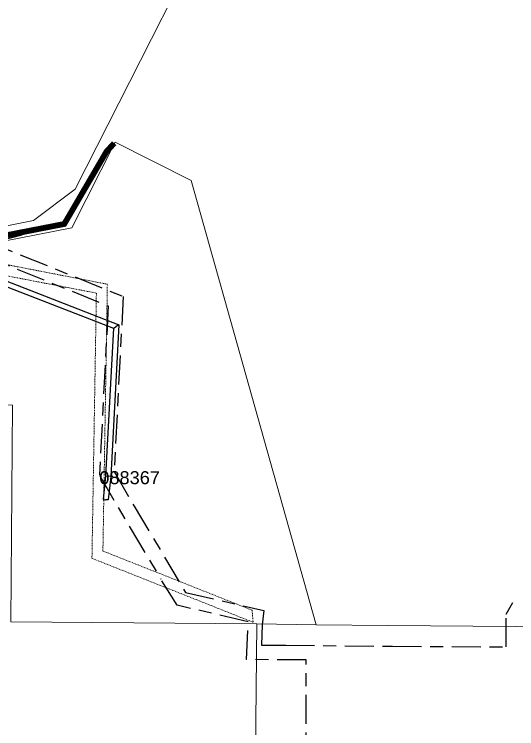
# Model space of a CAD drawing. Header units: metres. Extents: x 296308 to 298462, y 6229542 to 6231092.
# Drawn here: x 297732.4 to 297802, y 6230232.6 to 6230331.6 of the extents above; entities that cross this region are included whole.
import ezdxf

# ---------------------------------------------------------------- set-up
doc = ezdxf.new("R2010")
doc.units = ezdxf.units.M
for name, pattern in [('Cable Exist UG', [8.2, 4, -1.2, 1.8, -1.2]), ('HIDDEN', [0.375, 0.25, -0.125]), ('HIDDEN2', [0.1875, 0.125, -0.0625])]:
    doc.linetypes.add(name, pattern=pattern)
doc.layers.add('Cadastre Land Parcels_SP_EXT', color=9, linetype='Continuous', lineweight=5)
doc.layers.add('Cadastre Other Property_SP_EXT', color=9, linetype='HIDDEN', lineweight=5)
for name, color, linetype in [('Duct_SP_EXT', 7, 'Continuous'), ('Mains_HV_EXT', 7, 'Continuous'), ('Mains_SL_EXT', 7, 'Continuous'), ('Notes_SP_MISC', 7, 'Continuous')]:
    doc.layers.add(name, color=color, linetype=linetype)
doc.styles.get("Standard").update_dxf_attribs({"font": 'arial.ttf'})

msp = doc.modelspace()

# ---------------------------------------------------------------- linework, layer by layer
at = {"layer": 'Cadastre Land Parcels_SP_EXT', "linetype": 'Continuous'}
for points in [[(297765.005, 6230355.001), (297740.865, 6230307.384), (297735.129, 6230303.043), (297727.227, 6230301.488), (297713.614, 6230298.809), (297709.08, 6230288.735), (297704.587, 6230282.277), (297699.875, 6230277.637), (297702.705, 6230277.619), (297709.11, 6230283.925), (297713.372, 6230293.399), (297718.937, 6230297.819), (297740.397, 6230302.04), (297746.413, 6230313.906), (297756.94, 6230308.57), (297774.254, 6230247.04), (297784.179, 6230246.939), (297819.532, 6230246.649)], [(297727.227, 6230301.488), (297735.129, 6230303.043), (297740.865, 6230307.384), (297765.005, 6230355.001)], [(297765.845, 6230229.174), (297766.055, 6230247.178), (297731.97, 6230247.456), (297732.22, 6230277.469), (297702.705, 6230277.619), (297699.875, 6230277.637), (297667.469, 6230277.991), (297655.966, 6230278.082), (297644.944, 6230279.698), (297641.598, 6230280.281), (297634.147, 6230281.582), (297623.501, 6230284.176), (297613.204, 6230287.447), (297603.017, 6230291.49), (297593.128, 6230296.211)]]:
    msp.add_lwpolyline(points, dxfattribs=at)
msp.add_lwpolyline([(297756.94, 6230308.57), (297746.413, 6230313.906), (297740.397, 6230302.04), (297718.937, 6230297.819), (297713.372, 6230293.399), (297709.11, 6230283.925), (297702.705, 6230277.619), (297732.22, 6230277.469), (297731.97, 6230247.456), (297766.055, 6230247.178), (297774.254, 6230247.04), (297756.94, 6230308.57)], close=True, dxfattribs=at)
at = {"layer": 'Cadastre Other Property_SP_EXT', "linetype": 'HIDDEN2'}
msp.add_lwpolyline([(297765.516, 6230247.392), (297765.388, 6230249.056), (297744.721, 6230257.254), (297745.337, 6230294.21), (297719.218, 6230299.293), (297713.597, 6230300.338), (297683.182, 6230294.002), (297637.901, 6230293.933), (297633.9, 6230292.3), (297633.9, 6230292.3), (297634.748, 6230290.792), (297638.2, 6230292.434), (297683.338, 6230292.502), (297713.614, 6230298.809), (297743.817, 6230292.978), (297743.204, 6230256.242), (297765.516, 6230247.392)], close=True, dxfattribs=at)
at = {"layer": 'Duct_SP_EXT'}
for p, q in [((297721.832, 6230298.34), (297746.92, 6230288.588)), ((297721.571, 6230297.668), (297746.173, 6230288.106)), ((297746.173, 6230288.106), (297745.097, 6230267.652)), ((297746.92, 6230288.588), (297745.815, 6230267.593)), ((297746.173, 6230288.106), (297746.546, 6230288.347)), ((297746.92, 6230288.588), (297746.546, 6230288.347)), ((297745.097, 6230267.652), (297744.739, 6230264.401)), ((297745.097, 6230267.652), (297745.456, 6230267.622)), ((297745.815, 6230267.593), (297745.454, 6230264.322)), ((297745.815, 6230267.593), (297745.456, 6230267.622)), ((297744.739, 6230264.401), (297745.097, 6230264.362)), ((297745.454, 6230264.322), (297745.097, 6230264.362))]:
    msp.add_line(p, q, dxfattribs=at)
at = {"layer": 'Mains_HV_EXT', "linetype": 'Cable Exist UG'}
for points in [[(297629.27, 6230296.477), (297635.045, 6230295.668), (297653.248, 6230292.35), (297667.977, 6230293.428), (297696.277, 6230299.897), (297712.025, 6230301.855), (297725.673, 6230301.376), (297725.673, 6230301.376), (297747.536, 6230292.514), (297746.263, 6230268.254), (297749.058, 6230263.469), (297756.151, 6230251.523), (297766.99, 6230249.017), (297766.99, 6230249.017), (297766.794, 6230247.009), (297766.696, 6230244.215), (297770.044, 6230244.192), (297784.842, 6230244.075), (297800.556, 6230243.965), (297800.559, 6230248.509), (297801.477, 6230250.135)], [(297629.27, 6230296.477), (297630.801, 6230294.257), (297634.724, 6230293.693), (297653.14, 6230290.337), (297668.274, 6230291.444), (297696.624, 6230297.924), (297712.114, 6230299.851), (297725.249, 6230299.39), (297745.464, 6230291.196), (297744.235, 6230267.762), (297748.48, 6230260.46), (297752.738, 6230253.353)], [(297772.892, 6230225.137), (297772.853, 6230242.162), (297764.624, 6230242.228), (297764.827, 6230247.454), (297754.986, 6230249.74), (297752.738, 6230253.353)]]:
    msp.add_lwpolyline(points, dxfattribs=at)
at = {"layer": 'Mains_SL_EXT', "linetype": 'Cable Exist UG'}
msp.add_lwpolyline([(297634.866, 6230294.684), (297636.458, 6230293.886), (297653.167, 6230290.84), (297668.2, 6230291.94), (297696.537, 6230298.417), (297712.092, 6230300.352), (297725.62, 6230299.877), (297739.371, 6230302.555), (297745.222, 6230312.59), (297746.279, 6230313.741)], dxfattribs=at)
at = {"layer": 'Notes_SP_MISC', "const_width": 0.8}
msp.add_lwpolyline([(297634.866, 6230294.684), (297636.458, 6230293.886), (297653.167, 6230290.84), (297668.2, 6230291.94), (297696.537, 6230298.417), (297712.092, 6230300.352), (297725.62, 6230299.877), (297739.371, 6230302.555), (297745.222, 6230312.59), (297746.279, 6230313.741)], dxfattribs=at)
at = {"layer": 'Notes_SP_MISC', "linetype": 'Cable Exist UG'}
msp.add_lwpolyline([(297721.702, 6230298.004), (297739.371, 6230302.555), (297746.279, 6230313.741)], dxfattribs=at)

# ---------------------------------------------------------------- texts
at = {"layer": 'Cadastre Other Property_SP_EXT'}
msp.add_text('088367', height=1.8, dxfattribs=at).set_placement((297744.225, 6230266.514))

doc.saveas('drawing.dxf')
